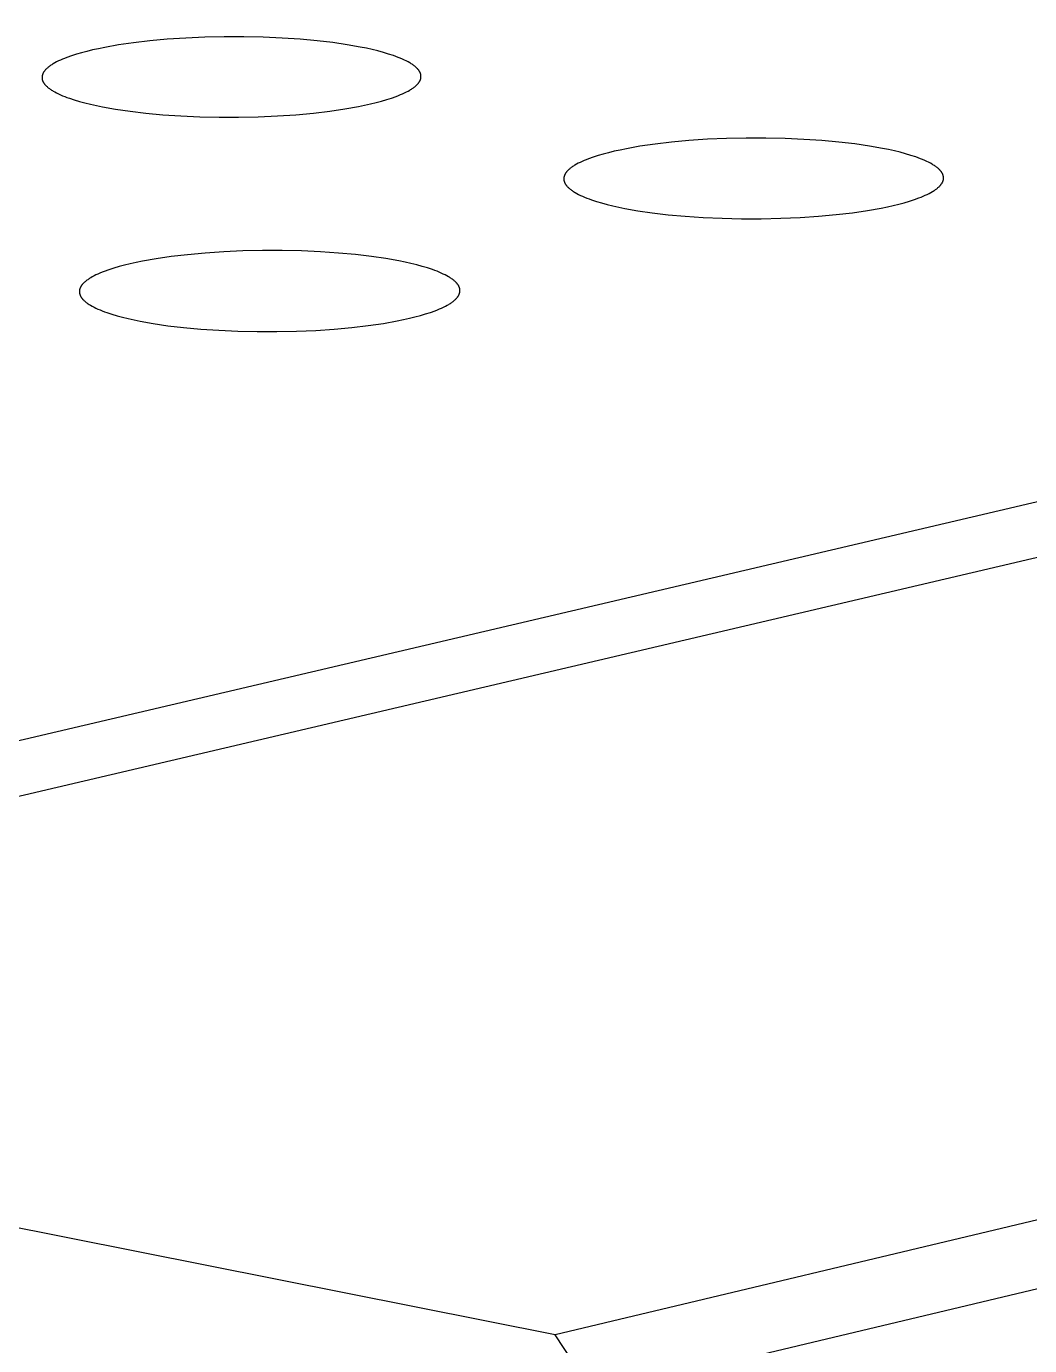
# Model space of a CAD drawing. Header units: millimetres. Extents: x 0 to 4030, y -54 to 2762.
# Drawn here: x 1138.11 to 1152.78, y 935.79 to 955.1 of the extents above; entities that cross this region are included whole.
import ezdxf

# ---------------------------------------------------------------- set-up
doc = ezdxf.new("R2010")
doc.units = ezdxf.units.MM
doc.header["$MEASUREMENT"] = 0
doc.layers.add('Utwórz2D linie widoczne', color=7, linetype='Continuous', true_color=0x000000)

msp = doc.modelspace()

# ---------------------------------------------------------------- linework, layer by layer
at = {"layer": 'Utwórz2D linie widoczne'}
for p, q in [((1240.434, 968.688), (1121.737, 940.828)), ((1242.08, 968.285), (1123.44, 940.408)), ((1264.325, 964.153), (1145.843, 935.952)), ((1266.621, 963.726), (1148.155, 935.492)), ((1140.716, 954.942), (1140.436, 954.93)), ((1141.001, 954.948), (1140.716, 954.942)), ((1141.288, 954.948), (1141.001, 954.948)), ((1141.571, 954.942), (1141.288, 954.948)), ((1141.846, 954.93), (1141.571, 954.942)), ((1139.074, 954.755), (1138.992, 954.735)), ((1139.16, 954.774), (1139.074, 954.755)), ((1139.252, 954.793), (1139.16, 954.774)), ((1139.451, 954.828), (1139.252, 954.793)), ((1139.671, 954.86), (1139.451, 954.828)), ((1139.91, 954.888), (1139.671, 954.86)), ((1140.166, 954.912), (1139.91, 954.888)), ((1140.436, 954.93), (1140.166, 954.912)), ((1142.109, 954.912), (1141.846, 954.93)), ((1142.358, 954.889), (1142.109, 954.912)), ((1142.588, 954.862), (1142.358, 954.889)), ((1142.8, 954.831), (1142.588, 954.862)), ((1142.99, 954.797), (1142.8, 954.831)), ((1143.079, 954.779), (1142.99, 954.797)), ((1143.165, 954.76), (1143.079, 954.779)), ((1143.248, 954.74), (1143.165, 954.76)), ((1138.498, 954.553), (1138.487, 954.546)), ((1138.523, 954.567), (1138.498, 954.553)), ((1138.548, 954.58), (1138.523, 954.567)), ((1138.575, 954.594), (1138.548, 954.58)), ((1138.604, 954.607), (1138.575, 954.594)), ((1138.634, 954.62), (1138.604, 954.607)), ((1138.665, 954.632), (1138.634, 954.62)), ((1138.697, 954.645), (1138.665, 954.632)), ((1138.765, 954.669), (1138.697, 954.645)), ((1138.837, 954.692), (1138.765, 954.669)), ((1138.913, 954.714), (1138.837, 954.692)), ((1138.992, 954.735), (1138.913, 954.714)), ((1143.328, 954.718), (1143.248, 954.74)), ((1143.405, 954.695), (1143.328, 954.718)), ((1143.477, 954.672), (1143.405, 954.695)), ((1143.511, 954.659), (1143.477, 954.672)), ((1143.544, 954.647), (1143.511, 954.659)), ((1143.576, 954.634), (1143.544, 954.647)), ((1143.606, 954.621), (1143.576, 954.634)), ((1143.635, 954.608), (1143.606, 954.621)), ((1143.663, 954.595), (1143.635, 954.608)), ((1143.689, 954.581), (1143.663, 954.595)), ((1143.713, 954.567), (1143.689, 954.581)), ((1143.725, 954.56), (1143.713, 954.567)), ((1143.736, 954.553), (1143.725, 954.56)), ((1143.747, 954.546), (1143.736, 954.553)), ((1138.335, 954.369), (1138.334, 954.365)), ((1138.334, 954.365), (1138.334, 954.361)), ((1138.334, 954.361), (1138.334, 954.357)), ((1138.334, 954.357), (1138.334, 954.353)), ((1138.336, 954.376), (1138.335, 954.372)), ((1138.335, 954.372), (1138.335, 954.369)), ((1138.337, 954.38), (1138.336, 954.376)), ((1138.338, 954.384), (1138.337, 954.38)), ((1138.339, 954.388), (1138.338, 954.384)), ((1138.34, 954.391), (1138.339, 954.388)), ((1138.341, 954.395), (1138.34, 954.391)), ((1138.342, 954.399), (1138.341, 954.395)), ((1138.344, 954.403), (1138.342, 954.399)), ((1138.345, 954.407), (1138.344, 954.403)), ((1138.347, 954.41), (1138.345, 954.407)), ((1138.349, 954.414), (1138.347, 954.41)), ((1138.351, 954.418), (1138.349, 954.414)), ((1138.353, 954.422), (1138.351, 954.418)), ((1138.355, 954.426), (1138.353, 954.422)), ((1138.357, 954.429), (1138.355, 954.426)), ((1138.36, 954.433), (1138.357, 954.429)), ((1138.362, 954.437), (1138.36, 954.433)), ((1138.365, 954.441), (1138.362, 954.437)), ((1138.368, 954.444), (1138.365, 954.441)), ((1138.37, 954.448), (1138.368, 954.444)), ((1138.373, 954.452), (1138.37, 954.448)), ((1138.376, 954.455), (1138.373, 954.452)), ((1138.379, 954.459), (1138.376, 954.455)), ((1138.386, 954.467), (1138.379, 954.459)), ((1138.393, 954.474), (1138.386, 954.467)), ((1138.401, 954.481), (1138.393, 954.474)), ((1138.409, 954.489), (1138.401, 954.481)), ((1138.417, 954.496), (1138.409, 954.489)), ((1138.426, 954.503), (1138.417, 954.496)), ((1138.435, 954.51), (1138.426, 954.503)), ((1138.445, 954.518), (1138.435, 954.51)), ((1138.455, 954.525), (1138.445, 954.518)), ((1138.465, 954.532), (1138.455, 954.525)), ((1138.476, 954.539), (1138.465, 954.532)), ((1138.487, 954.546), (1138.476, 954.539)), ((1143.758, 954.539), (1143.747, 954.546)), ((1143.768, 954.532), (1143.758, 954.539)), ((1143.778, 954.524), (1143.768, 954.532)), ((1143.787, 954.517), (1143.778, 954.524)), ((1143.796, 954.51), (1143.787, 954.517)), ((1143.804, 954.503), (1143.796, 954.51)), ((1143.812, 954.495), (1143.804, 954.503)), ((1143.82, 954.488), (1143.812, 954.495)), ((1143.827, 954.48), (1143.82, 954.488)), ((1143.83, 954.477), (1143.827, 954.48)), ((1143.833, 954.473), (1143.83, 954.477)), ((1143.836, 954.469), (1143.833, 954.473)), ((1143.839, 954.466), (1143.836, 954.469)), ((1143.842, 954.462), (1143.839, 954.466)), ((1143.845, 954.458), (1143.842, 954.462)), ((1143.848, 954.454), (1143.845, 954.458)), ((1143.85, 954.451), (1143.848, 954.454)), ((1143.853, 954.447), (1143.85, 954.451)), ((1143.855, 954.443), (1143.853, 954.447)), ((1143.858, 954.439), (1143.855, 954.443)), ((1143.86, 954.436), (1143.858, 954.439)), ((1143.862, 954.432), (1143.86, 954.436)), ((1143.864, 954.428), (1143.862, 954.432)), ((1143.865, 954.424), (1143.864, 954.428)), ((1143.867, 954.42), (1143.865, 954.424)), ((1143.869, 954.417), (1143.867, 954.42)), ((1143.87, 954.413), (1143.869, 954.417)), ((1143.871, 954.409), (1143.87, 954.413)), ((1143.873, 954.405), (1143.871, 954.409)), ((1143.874, 954.401), (1143.873, 954.405)), ((1143.875, 954.398), (1143.874, 954.401)), ((1143.876, 954.394), (1143.875, 954.398)), ((1143.876, 954.39), (1143.876, 954.394)), ((1143.877, 954.386), (1143.876, 954.39)), ((1143.878, 954.382), (1143.877, 954.386)), ((1143.878, 954.379), (1143.878, 954.382)), ((1143.878, 954.375), (1143.878, 954.379)), ((1143.878, 954.371), (1143.878, 954.375)), ((1143.878, 954.367), (1143.878, 954.371)), ((1143.878, 954.363), (1143.878, 954.367)), ((1143.878, 954.36), (1143.878, 954.363)), ((1143.878, 954.356), (1143.878, 954.36)), ((1143.878, 954.352), (1143.878, 954.356)), ((1138.334, 954.353), (1138.334, 954.35)), ((1138.334, 954.35), (1138.334, 954.346)), ((1138.334, 954.346), (1138.334, 954.342)), ((1138.334, 954.342), (1138.334, 954.338)), ((1138.334, 954.338), (1138.335, 954.334)), ((1138.335, 954.334), (1138.336, 954.331)), ((1138.336, 954.331), (1138.336, 954.327)), ((1138.336, 954.327), (1138.337, 954.323)), ((1138.337, 954.323), (1138.338, 954.319)), ((1138.338, 954.319), (1138.339, 954.315)), ((1138.339, 954.315), (1138.34, 954.312)), ((1138.34, 954.312), (1138.342, 954.308)), ((1138.342, 954.308), (1138.343, 954.304)), ((1138.343, 954.304), (1138.345, 954.3)), ((1138.345, 954.3), (1138.346, 954.296)), ((1138.346, 954.296), (1138.348, 954.293)), ((1138.348, 954.293), (1138.35, 954.289)), ((1138.35, 954.289), (1138.352, 954.285)), ((1138.352, 954.285), (1138.354, 954.281)), ((1138.354, 954.281), (1138.356, 954.277)), ((1138.356, 954.277), (1138.359, 954.274)), ((1138.359, 954.274), (1138.361, 954.27)), ((1138.361, 954.27), (1138.364, 954.266)), ((1138.364, 954.266), (1138.366, 954.262)), ((1138.366, 954.262), (1138.369, 954.259)), ((1138.369, 954.259), (1138.372, 954.255)), ((1138.372, 954.255), (1138.375, 954.251)), ((1138.375, 954.251), (1138.378, 954.247)), ((1138.378, 954.247), (1138.381, 954.244)), ((1138.381, 954.244), (1138.385, 954.24)), ((1138.385, 954.24), (1138.392, 954.233)), ((1138.392, 954.233), (1138.399, 954.225)), ((1138.399, 954.225), (1138.407, 954.218)), ((1138.407, 954.218), (1138.415, 954.211)), ((1138.415, 954.211), (1138.424, 954.203)), ((1138.424, 954.203), (1138.433, 954.196)), ((1138.433, 954.196), (1138.443, 954.189)), ((1138.443, 954.189), (1138.453, 954.182)), ((1138.453, 954.182), (1138.463, 954.175)), ((1138.463, 954.175), (1138.474, 954.167)), ((1138.474, 954.167), (1138.486, 954.16)), ((1143.691, 954.154), (1143.715, 954.168)), ((1143.715, 954.168), (1143.727, 954.175)), ((1143.727, 954.175), (1143.738, 954.182)), ((1143.738, 954.182), (1143.748, 954.189)), ((1143.748, 954.189), (1143.759, 954.196)), ((1143.759, 954.196), (1143.769, 954.203)), ((1143.769, 954.203), (1143.778, 954.21)), ((1143.778, 954.21), (1143.787, 954.217)), ((1143.787, 954.217), (1143.796, 954.225)), ((1143.796, 954.225), (1143.804, 954.232)), ((1143.804, 954.232), (1143.812, 954.239)), ((1143.812, 954.239), (1143.82, 954.247)), ((1143.82, 954.247), (1143.827, 954.254)), ((1143.827, 954.254), (1143.833, 954.261)), ((1143.833, 954.261), (1143.837, 954.265)), ((1143.837, 954.265), (1143.84, 954.269)), ((1143.84, 954.269), (1143.842, 954.273)), ((1143.842, 954.273), (1143.845, 954.276)), ((1143.845, 954.276), (1143.848, 954.28)), ((1143.848, 954.28), (1143.85, 954.284)), ((1143.85, 954.284), (1143.853, 954.288)), ((1143.853, 954.288), (1143.855, 954.291)), ((1143.855, 954.291), (1143.858, 954.295)), ((1143.858, 954.295), (1143.86, 954.299)), ((1143.86, 954.299), (1143.862, 954.303)), ((1143.862, 954.303), (1143.864, 954.306)), ((1143.864, 954.306), (1143.865, 954.31)), ((1143.865, 954.31), (1143.867, 954.314)), ((1143.867, 954.314), (1143.869, 954.318)), ((1143.869, 954.318), (1143.87, 954.321)), ((1143.87, 954.321), (1143.871, 954.325)), ((1143.871, 954.325), (1143.873, 954.329)), ((1143.873, 954.329), (1143.874, 954.333)), ((1143.874, 954.333), (1143.875, 954.337)), ((1143.875, 954.337), (1143.876, 954.34)), ((1143.876, 954.344), (1143.877, 954.348)), ((1143.876, 954.34), (1143.876, 954.344)), ((1143.877, 954.348), (1143.878, 954.352)), ((1138.486, 954.16), (1138.497, 954.153)), ((1138.497, 954.153), (1138.522, 954.14)), ((1138.522, 954.14), (1138.548, 954.126)), ((1138.548, 954.126), (1138.575, 954.112)), ((1138.575, 954.112), (1138.604, 954.099)), ((1138.604, 954.099), (1138.635, 954.086)), ((1138.635, 954.086), (1138.666, 954.073)), ((1138.666, 954.073), (1138.699, 954.061)), ((1138.699, 954.061), (1138.734, 954.049)), ((1138.734, 954.049), (1138.805, 954.025)), ((1138.805, 954.025), (1138.882, 954.002)), ((1138.882, 954.002), (1138.962, 953.981)), ((1138.962, 953.981), (1139.045, 953.96)), ((1143.14, 953.965), (1143.222, 953.985)), ((1143.222, 953.985), (1143.301, 954.006)), ((1143.301, 954.006), (1143.377, 954.028)), ((1143.377, 954.028), (1143.449, 954.051)), ((1143.449, 954.051), (1143.517, 954.075)), ((1143.517, 954.075), (1143.549, 954.088)), ((1143.549, 954.088), (1143.58, 954.101)), ((1143.58, 954.101), (1143.61, 954.114)), ((1143.61, 954.114), (1143.638, 954.127)), ((1143.638, 954.127), (1143.665, 954.14)), ((1143.665, 954.14), (1143.691, 954.154)), ((1139.045, 953.96), (1139.131, 953.941)), ((1139.131, 953.941), (1139.22, 953.923)), ((1139.22, 953.923), (1139.41, 953.889)), ((1139.41, 953.889), (1139.622, 953.858)), ((1139.622, 953.858), (1139.853, 953.831)), ((1139.853, 953.831), (1140.101, 953.808)), ((1140.101, 953.808), (1140.365, 953.79)), ((1140.365, 953.79), (1140.641, 953.778)), ((1140.641, 953.778), (1140.924, 953.771)), ((1141.211, 953.771), (1141.497, 953.778)), ((1141.497, 953.778), (1141.777, 953.79)), ((1141.777, 953.79), (1142.047, 953.808)), ((1142.047, 953.808), (1142.304, 953.832)), ((1142.304, 953.832), (1142.543, 953.86)), ((1142.543, 953.86), (1142.763, 953.892)), ((1142.763, 953.892), (1142.963, 953.927)), ((1142.963, 953.927), (1143.054, 953.946)), ((1143.054, 953.946), (1143.14, 953.965)), ((1140.924, 953.771), (1141.211, 953.771)), ((1147.542, 953.406), (1147.303, 953.378)), ((1147.798, 953.429), (1147.542, 953.406)), ((1148.069, 953.448), (1147.798, 953.429)), ((1148.349, 953.46), (1148.069, 953.448)), ((1148.635, 953.466), (1148.349, 953.46)), ((1148.922, 953.466), (1148.635, 953.466)), ((1149.205, 953.46), (1148.922, 953.466)), ((1149.481, 953.447), (1149.205, 953.46)), ((1149.745, 953.43), (1149.481, 953.447)), ((1149.994, 953.407), (1149.745, 953.43)), ((1150.226, 953.379), (1149.994, 953.407)), ((1146.469, 953.209), (1146.397, 953.186)), ((1146.544, 953.231), (1146.469, 953.209)), ((1146.623, 953.252), (1146.544, 953.231)), ((1146.705, 953.272), (1146.623, 953.252)), ((1146.791, 953.291), (1146.705, 953.272)), ((1146.883, 953.31), (1146.791, 953.291)), ((1147.082, 953.345), (1146.883, 953.31)), ((1147.303, 953.378), (1147.082, 953.345)), ((1150.438, 953.348), (1150.226, 953.379)), ((1150.629, 953.314), (1150.438, 953.348)), ((1150.718, 953.296), (1150.629, 953.314)), ((1150.804, 953.277), (1150.718, 953.296)), ((1150.888, 953.257), (1150.804, 953.277)), ((1150.969, 953.235), (1150.888, 953.257)), ((1151.045, 953.212), (1150.969, 953.235)), ((1151.118, 953.189), (1151.045, 953.212)), ((1146.041, 953.005), (1146.034, 952.997)), ((1146.05, 953.012), (1146.041, 953.005)), ((1146.058, 953.019), (1146.05, 953.012)), ((1146.068, 953.027), (1146.058, 953.019)), ((1146.077, 953.034), (1146.068, 953.027)), ((1146.087, 953.041), (1146.077, 953.034)), ((1146.097, 953.048), (1146.087, 953.041)), ((1146.108, 953.055), (1146.097, 953.048)), ((1146.119, 953.062), (1146.108, 953.055)), ((1146.131, 953.069), (1146.119, 953.062)), ((1146.155, 953.083), (1146.131, 953.069)), ((1146.18, 953.097), (1146.155, 953.083)), ((1146.207, 953.11), (1146.18, 953.097)), ((1146.236, 953.123), (1146.207, 953.11)), ((1146.266, 953.136), (1146.236, 953.123)), ((1146.297, 953.149), (1146.266, 953.136)), ((1146.329, 953.162), (1146.297, 953.149)), ((1146.397, 953.186), (1146.329, 953.162)), ((1151.152, 953.176), (1151.118, 953.189)), ((1151.185, 953.164), (1151.152, 953.176)), ((1151.217, 953.151), (1151.185, 953.164)), ((1151.248, 953.138), (1151.217, 953.151)), ((1151.277, 953.125), (1151.248, 953.138)), ((1151.305, 953.111), (1151.277, 953.125)), ((1151.331, 953.097), (1151.305, 953.111)), ((1151.356, 953.083), (1151.331, 953.097)), ((1151.368, 953.076), (1151.356, 953.083)), ((1151.379, 953.069), (1151.368, 953.076)), ((1151.39, 953.062), (1151.379, 953.069)), ((1151.401, 953.055), (1151.39, 953.062)), ((1151.411, 953.048), (1151.401, 953.055)), ((1151.421, 953.041), (1151.411, 953.048)), ((1151.43, 953.033), (1151.421, 953.041)), ((1151.439, 953.026), (1151.43, 953.033)), ((1151.448, 953.019), (1151.439, 953.026)), ((1151.456, 953.011), (1151.448, 953.019)), ((1151.463, 953.004), (1151.456, 953.011)), ((1151.47, 952.997), (1151.463, 953.004)), ((1145.969, 952.884), (1145.968, 952.88)), ((1145.968, 952.88), (1145.968, 952.877)), ((1145.968, 952.877), (1145.968, 952.873)), ((1145.968, 952.873), (1145.968, 952.869)), ((1145.968, 952.869), (1145.968, 952.865)), ((1145.968, 952.865), (1145.968, 952.861)), ((1145.968, 952.861), (1145.968, 952.858)), ((1145.968, 952.858), (1145.969, 952.854)), ((1145.97, 952.892), (1145.969, 952.888)), ((1145.969, 952.888), (1145.969, 952.884)), ((1145.969, 952.854), (1145.969, 952.85)), ((1145.969, 952.85), (1145.97, 952.846)), ((1145.971, 952.9), (1145.97, 952.896)), ((1145.97, 952.896), (1145.97, 952.892)), ((1145.97, 952.846), (1145.971, 952.842)), ((1145.972, 952.903), (1145.971, 952.9)), ((1145.971, 952.842), (1145.971, 952.838)), ((1145.971, 952.838), (1145.972, 952.835)), ((1145.973, 952.907), (1145.972, 952.903)), ((1145.972, 952.835), (1145.974, 952.831)), ((1145.975, 952.911), (1145.973, 952.907)), ((1145.974, 952.831), (1145.975, 952.827)), ((1145.976, 952.915), (1145.975, 952.911)), ((1145.975, 952.827), (1145.976, 952.823)), ((1145.977, 952.919), (1145.976, 952.915)), ((1145.976, 952.823), (1145.978, 952.819)), ((1145.979, 952.922), (1145.977, 952.919)), ((1145.978, 952.819), (1145.979, 952.816)), ((1145.981, 952.926), (1145.979, 952.922)), ((1145.979, 952.816), (1145.981, 952.812)), ((1145.982, 952.93), (1145.981, 952.926)), ((1145.981, 952.812), (1145.983, 952.808)), ((1145.984, 952.934), (1145.982, 952.93)), ((1145.986, 952.938), (1145.984, 952.934)), ((1145.988, 952.941), (1145.986, 952.938)), ((1145.991, 952.945), (1145.988, 952.941)), ((1145.993, 952.949), (1145.991, 952.945)), ((1145.995, 952.953), (1145.993, 952.949)), ((1145.998, 952.956), (1145.995, 952.953)), ((1146.001, 952.96), (1145.998, 952.956)), ((1146.004, 952.964), (1146.001, 952.96)), ((1146.006, 952.968), (1146.004, 952.964)), ((1146.009, 952.971), (1146.006, 952.968)), ((1146.013, 952.975), (1146.009, 952.971)), ((1146.019, 952.983), (1146.013, 952.975)), ((1146.026, 952.99), (1146.019, 952.983)), ((1146.034, 952.997), (1146.026, 952.99)), ((1151.477, 952.989), (1151.47, 952.997)), ((1151.48, 952.985), (1151.477, 952.989)), ((1151.483, 952.982), (1151.48, 952.985)), ((1151.486, 952.978), (1151.483, 952.982)), ((1151.489, 952.974), (1151.486, 952.978)), ((1151.492, 952.97), (1151.489, 952.974)), ((1151.495, 952.967), (1151.492, 952.97)), ((1151.497, 952.963), (1151.495, 952.967)), ((1151.5, 952.959), (1151.497, 952.963)), ((1151.502, 952.955), (1151.5, 952.959)), ((1151.501, 952.807), (1151.503, 952.81)), ((1151.504, 952.951), (1151.502, 952.955)), ((1151.503, 952.81), (1151.505, 952.814)), ((1151.506, 952.948), (1151.504, 952.951)), ((1151.505, 952.814), (1151.507, 952.818)), ((1151.508, 952.944), (1151.506, 952.948)), ((1151.507, 952.818), (1151.509, 952.822)), ((1151.51, 952.94), (1151.508, 952.944)), ((1151.509, 952.822), (1151.511, 952.826)), ((1151.512, 952.936), (1151.51, 952.94)), ((1151.511, 952.826), (1151.513, 952.829)), ((1151.513, 952.932), (1151.512, 952.936)), ((1151.515, 952.929), (1151.513, 952.932)), ((1151.513, 952.829), (1151.514, 952.833)), ((1151.514, 952.833), (1151.516, 952.837)), ((1151.516, 952.925), (1151.515, 952.929)), ((1151.517, 952.921), (1151.516, 952.925)), ((1151.516, 952.837), (1151.517, 952.841)), ((1151.518, 952.917), (1151.517, 952.921)), ((1151.517, 952.841), (1151.518, 952.845)), ((1151.519, 952.913), (1151.518, 952.917)), ((1151.518, 952.845), (1151.519, 952.848)), ((1151.52, 952.91), (1151.519, 952.913)), ((1151.519, 952.848), (1151.52, 952.852)), ((1151.521, 952.906), (1151.52, 952.91)), ((1151.52, 952.852), (1151.521, 952.856)), ((1151.522, 952.902), (1151.521, 952.906)), ((1151.521, 952.856), (1151.522, 952.86)), ((1151.522, 952.898), (1151.522, 952.902)), ((1151.523, 952.894), (1151.522, 952.898)), ((1151.522, 952.864), (1151.523, 952.867)), ((1151.522, 952.86), (1151.522, 952.864)), ((1151.523, 952.89), (1151.523, 952.894)), ((1151.523, 952.887), (1151.523, 952.89)), ((1151.523, 952.883), (1151.523, 952.887)), ((1151.523, 952.879), (1151.523, 952.883)), ((1151.523, 952.875), (1151.523, 952.879)), ((1151.523, 952.871), (1151.523, 952.875)), ((1151.523, 952.867), (1151.523, 952.871)), ((1145.983, 952.808), (1145.985, 952.804)), ((1145.985, 952.804), (1145.987, 952.8)), ((1145.987, 952.8), (1145.989, 952.797)), ((1145.989, 952.797), (1145.991, 952.793)), ((1145.991, 952.793), (1145.993, 952.789)), ((1145.993, 952.789), (1145.996, 952.785)), ((1145.996, 952.785), (1145.999, 952.781)), ((1145.999, 952.781), (1146.001, 952.778)), ((1146.001, 952.778), (1146.004, 952.774)), ((1146.004, 952.774), (1146.007, 952.77)), ((1146.007, 952.77), (1146.01, 952.766)), ((1146.01, 952.766), (1146.013, 952.763)), ((1146.013, 952.763), (1146.017, 952.759)), ((1146.017, 952.759), (1146.02, 952.755)), ((1146.02, 952.755), (1146.027, 952.748)), ((1146.027, 952.748), (1146.035, 952.74)), ((1146.035, 952.74), (1146.043, 952.733)), ((1146.043, 952.733), (1146.051, 952.726)), ((1146.051, 952.726), (1146.06, 952.718)), ((1146.06, 952.718), (1146.069, 952.711)), ((1146.069, 952.711), (1146.079, 952.704)), ((1146.079, 952.704), (1146.089, 952.697)), ((1146.089, 952.697), (1146.1, 952.689)), ((1146.1, 952.689), (1146.111, 952.682)), ((1146.111, 952.682), (1146.122, 952.675)), ((1146.122, 952.675), (1146.134, 952.668)), ((1146.134, 952.668), (1146.158, 952.654)), ((1146.158, 952.654), (1146.185, 952.641)), ((1146.185, 952.641), (1146.212, 952.627)), ((1146.212, 952.627), (1146.242, 952.614)), ((1151.227, 952.615), (1151.257, 952.628)), ((1151.257, 952.628), (1151.285, 952.641)), ((1151.285, 952.641), (1151.312, 952.655)), ((1151.312, 952.655), (1151.338, 952.669)), ((1151.338, 952.669), (1151.362, 952.682)), ((1151.362, 952.682), (1151.373, 952.689)), ((1151.373, 952.689), (1151.384, 952.696)), ((1151.384, 952.696), (1151.395, 952.704)), ((1151.395, 952.704), (1151.405, 952.711)), ((1151.405, 952.711), (1151.415, 952.718)), ((1151.415, 952.718), (1151.425, 952.725)), ((1151.425, 952.725), (1151.434, 952.732)), ((1151.434, 952.732), (1151.442, 952.74)), ((1151.442, 952.74), (1151.451, 952.747)), ((1151.451, 952.747), (1151.459, 952.754)), ((1151.459, 952.754), (1151.466, 952.762)), ((1151.466, 952.762), (1151.473, 952.769)), ((1151.473, 952.769), (1151.476, 952.773)), ((1151.476, 952.773), (1151.479, 952.777)), ((1151.479, 952.777), (1151.482, 952.78)), ((1151.482, 952.78), (1151.485, 952.784)), ((1151.485, 952.784), (1151.488, 952.788)), ((1151.488, 952.788), (1151.491, 952.792)), ((1151.491, 952.792), (1151.494, 952.795)), ((1151.494, 952.795), (1151.496, 952.799)), ((1151.496, 952.799), (1151.499, 952.803)), ((1151.499, 952.803), (1151.501, 952.807)), ((1146.242, 952.614), (1146.272, 952.601)), ((1146.272, 952.601), (1146.304, 952.588)), ((1146.304, 952.588), (1146.337, 952.575)), ((1146.337, 952.575), (1146.372, 952.563)), ((1146.372, 952.563), (1146.444, 952.539)), ((1146.444, 952.539), (1146.52, 952.516)), ((1146.52, 952.516), (1146.601, 952.495)), ((1146.601, 952.495), (1146.685, 952.474)), ((1146.685, 952.474), (1146.771, 952.455)), ((1146.771, 952.455), (1146.86, 952.437)), ((1146.86, 952.437), (1147.051, 952.403)), ((1150.411, 952.406), (1150.61, 952.441)), ((1150.61, 952.441), (1150.702, 952.46)), ((1150.702, 952.46), (1150.788, 952.479)), ((1150.788, 952.479), (1150.87, 952.499)), ((1150.87, 952.499), (1150.949, 952.52)), ((1150.949, 952.52), (1151.025, 952.542)), ((1151.025, 952.542), (1151.097, 952.566)), ((1151.097, 952.566), (1151.164, 952.59)), ((1151.164, 952.59), (1151.196, 952.602)), ((1151.196, 952.602), (1151.227, 952.615)), ((1147.051, 952.403), (1147.263, 952.372)), ((1147.263, 952.372), (1147.495, 952.344)), ((1147.495, 952.344), (1147.744, 952.321)), ((1147.744, 952.321), (1148.009, 952.303)), ((1148.009, 952.303), (1148.285, 952.291)), ((1148.285, 952.291), (1148.569, 952.285)), ((1148.569, 952.285), (1148.857, 952.285)), ((1148.857, 952.285), (1149.143, 952.291)), ((1149.143, 952.291), (1149.424, 952.303)), ((1149.424, 952.303), (1149.694, 952.322)), ((1149.694, 952.322), (1149.951, 952.345)), ((1149.951, 952.345), (1150.191, 952.373)), ((1150.191, 952.373), (1150.411, 952.406)), ((1139.802, 951.663), (1139.71, 951.644)), ((1140.002, 951.698), (1139.802, 951.663)), ((1140.223, 951.731), (1140.002, 951.698)), ((1140.463, 951.759), (1140.223, 951.731)), ((1140.721, 951.782), (1140.463, 951.759)), ((1140.992, 951.801), (1140.721, 951.782)), ((1141.272, 951.813), (1140.992, 951.801)), ((1141.559, 951.819), (1141.272, 951.813)), ((1141.847, 951.819), (1141.559, 951.819)), ((1142.131, 951.813), (1141.847, 951.819)), ((1142.407, 951.801), (1142.131, 951.813)), ((1142.672, 951.783), (1142.407, 951.801)), ((1142.921, 951.76), (1142.672, 951.783)), ((1143.153, 951.732), (1142.921, 951.76)), ((1143.365, 951.701), (1143.153, 951.732)), ((1143.556, 951.667), (1143.365, 951.701)), ((1143.645, 951.649), (1143.556, 951.667)), ((1139.123, 951.462), (1139.096, 951.448)), ((1139.152, 951.475), (1139.123, 951.462)), ((1139.182, 951.488), (1139.152, 951.475)), ((1139.213, 951.501), (1139.182, 951.488)), ((1139.245, 951.514), (1139.213, 951.501)), ((1139.313, 951.538), (1139.245, 951.514)), ((1139.386, 951.561), (1139.313, 951.538)), ((1139.462, 951.584), (1139.386, 951.561)), ((1139.541, 951.605), (1139.462, 951.584)), ((1139.624, 951.625), (1139.541, 951.605)), ((1139.71, 951.644), (1139.624, 951.625)), ((1143.732, 951.63), (1143.645, 951.649)), ((1143.816, 951.609), (1143.732, 951.63)), ((1143.896, 951.587), (1143.816, 951.609)), ((1143.973, 951.565), (1143.896, 951.587)), ((1144.045, 951.541), (1143.973, 951.565)), ((1144.079, 951.528), (1144.045, 951.541)), ((1144.113, 951.516), (1144.079, 951.528)), ((1144.144, 951.503), (1144.113, 951.516)), ((1144.175, 951.49), (1144.144, 951.503)), ((1144.204, 951.476), (1144.175, 951.49)), ((1144.232, 951.463), (1144.204, 951.476)), ((1144.258, 951.449), (1144.232, 951.463)), ((1138.889, 951.266), (1138.888, 951.262)), ((1138.891, 951.269), (1138.889, 951.266)), ((1138.892, 951.273), (1138.891, 951.269)), ((1138.894, 951.277), (1138.892, 951.273)), ((1138.896, 951.281), (1138.894, 951.277)), ((1138.898, 951.285), (1138.896, 951.281)), ((1138.9, 951.289), (1138.898, 951.285)), ((1138.902, 951.292), (1138.9, 951.289)), ((1138.904, 951.296), (1138.902, 951.292)), ((1138.907, 951.3), (1138.904, 951.296)), ((1138.909, 951.304), (1138.907, 951.3)), ((1138.912, 951.307), (1138.909, 951.304)), ((1138.914, 951.311), (1138.912, 951.307)), ((1138.917, 951.315), (1138.914, 951.311)), ((1138.92, 951.319), (1138.917, 951.315)), ((1138.923, 951.323), (1138.92, 951.319)), ((1138.926, 951.326), (1138.923, 951.323)), ((1138.933, 951.334), (1138.926, 951.326)), ((1138.94, 951.341), (1138.933, 951.334)), ((1138.948, 951.349), (1138.94, 951.341)), ((1138.956, 951.356), (1138.948, 951.349)), ((1138.964, 951.363), (1138.956, 951.356)), ((1138.973, 951.371), (1138.964, 951.363)), ((1138.982, 951.378), (1138.973, 951.371)), ((1138.992, 951.385), (1138.982, 951.378)), ((1139.002, 951.392), (1138.992, 951.385)), ((1139.012, 951.4), (1139.002, 951.392)), ((1139.023, 951.407), (1139.012, 951.4)), ((1139.034, 951.414), (1139.023, 951.407)), ((1139.046, 951.421), (1139.034, 951.414)), ((1139.07, 951.435), (1139.046, 951.421)), ((1139.096, 951.448), (1139.07, 951.435)), ((1144.283, 951.435), (1144.258, 951.449)), ((1144.295, 951.428), (1144.283, 951.435)), ((1144.306, 951.421), (1144.295, 951.428)), ((1144.317, 951.414), (1144.306, 951.421)), ((1144.327, 951.407), (1144.317, 951.414)), ((1144.338, 951.399), (1144.327, 951.407)), ((1144.347, 951.392), (1144.338, 951.399)), ((1144.357, 951.385), (1144.347, 951.392)), ((1144.365, 951.377), (1144.357, 951.385)), ((1144.374, 951.37), (1144.365, 951.377)), ((1144.382, 951.363), (1144.374, 951.37)), ((1144.389, 951.355), (1144.382, 951.363)), ((1144.397, 951.348), (1144.389, 951.355)), ((1144.4, 951.344), (1144.397, 951.348)), ((1144.403, 951.34), (1144.4, 951.344)), ((1144.406, 951.337), (1144.403, 951.34)), ((1144.409, 951.333), (1144.406, 951.337)), ((1144.412, 951.329), (1144.409, 951.333)), ((1144.415, 951.325), (1144.412, 951.329)), ((1144.418, 951.321), (1144.415, 951.325)), ((1144.421, 951.318), (1144.418, 951.321)), ((1144.423, 951.314), (1144.421, 951.318)), ((1144.425, 951.31), (1144.423, 951.314)), ((1144.428, 951.306), (1144.425, 951.31)), ((1144.43, 951.302), (1144.428, 951.306)), ((1144.432, 951.299), (1144.43, 951.302)), ((1144.434, 951.295), (1144.432, 951.299)), ((1144.436, 951.291), (1144.434, 951.295)), ((1144.437, 951.287), (1144.436, 951.291)), ((1144.439, 951.283), (1144.437, 951.287)), ((1144.44, 951.28), (1144.439, 951.283)), ((1144.442, 951.276), (1144.44, 951.28)), ((1144.443, 951.272), (1144.442, 951.276)), ((1144.444, 951.268), (1144.443, 951.272)), ((1144.445, 951.264), (1144.444, 951.268)), ((1138.881, 951.223), (1138.88, 951.22)), ((1138.88, 951.22), (1138.881, 951.216)), ((1138.882, 951.235), (1138.881, 951.231)), ((1138.881, 951.231), (1138.881, 951.227)), ((1138.881, 951.227), (1138.881, 951.223)), ((1138.881, 951.216), (1138.881, 951.212)), ((1138.881, 951.212), (1138.881, 951.208)), ((1138.881, 951.208), (1138.881, 951.204)), ((1138.881, 951.204), (1138.882, 951.2)), ((1138.883, 951.243), (1138.882, 951.239)), ((1138.882, 951.239), (1138.882, 951.235)), ((1138.882, 951.2), (1138.882, 951.197)), ((1138.882, 951.197), (1138.883, 951.193)), ((1138.884, 951.247), (1138.883, 951.243)), ((1138.883, 951.193), (1138.884, 951.189)), ((1138.885, 951.254), (1138.884, 951.25)), ((1138.884, 951.25), (1138.884, 951.247)), ((1138.884, 951.189), (1138.885, 951.185)), ((1138.887, 951.258), (1138.885, 951.254)), ((1138.885, 951.185), (1138.886, 951.181)), ((1138.886, 951.181), (1138.887, 951.177)), ((1138.888, 951.262), (1138.887, 951.258)), ((1138.887, 951.177), (1138.889, 951.174)), ((1138.889, 951.174), (1138.89, 951.17)), ((1138.89, 951.17), (1138.891, 951.166)), ((1138.891, 951.166), (1138.893, 951.162)), ((1138.893, 951.162), (1138.895, 951.158)), ((1138.895, 951.158), (1138.897, 951.154)), ((1138.897, 951.154), (1138.899, 951.151)), ((1138.899, 951.151), (1138.901, 951.147)), ((1138.901, 951.147), (1138.903, 951.143)), ((1138.903, 951.143), (1138.906, 951.139)), ((1138.906, 951.139), (1138.908, 951.135)), ((1138.908, 951.135), (1138.911, 951.132)), ((1138.911, 951.132), (1138.913, 951.128)), ((1138.913, 951.128), (1138.916, 951.124)), ((1138.916, 951.124), (1138.919, 951.12)), ((1138.919, 951.12), (1138.922, 951.117)), ((1138.922, 951.117), (1138.925, 951.113)), ((1138.925, 951.113), (1138.928, 951.109)), ((1138.928, 951.109), (1138.932, 951.105)), ((1138.932, 951.105), (1138.939, 951.098)), ((1138.939, 951.098), (1138.946, 951.09)), ((1138.946, 951.09), (1138.954, 951.083)), ((1138.954, 951.083), (1138.963, 951.076)), ((1138.963, 951.076), (1138.971, 951.068)), ((1144.339, 951.068), (1144.348, 951.075)), ((1144.348, 951.075), (1144.357, 951.082)), ((1144.357, 951.082), (1144.366, 951.09)), ((1144.366, 951.09), (1144.374, 951.097)), ((1144.374, 951.097), (1144.382, 951.104)), ((1144.382, 951.104), (1144.39, 951.112)), ((1144.39, 951.112), (1144.397, 951.119)), ((1144.397, 951.119), (1144.404, 951.127)), ((1144.404, 951.127), (1144.407, 951.131)), ((1144.407, 951.131), (1144.41, 951.134)), ((1144.41, 951.134), (1144.413, 951.138)), ((1144.413, 951.138), (1144.415, 951.142)), ((1144.415, 951.142), (1144.418, 951.146)), ((1144.418, 951.146), (1144.421, 951.149)), ((1144.421, 951.149), (1144.423, 951.153)), ((1144.423, 951.153), (1144.426, 951.157)), ((1144.426, 951.157), (1144.428, 951.161)), ((1144.428, 951.161), (1144.43, 951.165)), ((1144.43, 951.165), (1144.432, 951.168)), ((1144.432, 951.168), (1144.434, 951.172)), ((1144.434, 951.172), (1144.436, 951.176)), ((1144.436, 951.176), (1144.437, 951.18)), ((1144.437, 951.18), (1144.439, 951.184)), ((1144.439, 951.184), (1144.44, 951.187)), ((1144.44, 951.187), (1144.442, 951.191)), ((1144.442, 951.191), (1144.443, 951.195)), ((1144.443, 951.195), (1144.444, 951.199)), ((1144.444, 951.199), (1144.445, 951.203)), ((1144.446, 951.26), (1144.445, 951.264)), ((1144.445, 951.203), (1144.446, 951.207)), ((1144.447, 951.257), (1144.446, 951.26)), ((1144.446, 951.207), (1144.447, 951.21)), ((1144.447, 951.253), (1144.447, 951.257)), ((1144.448, 951.249), (1144.447, 951.253)), ((1144.447, 951.214), (1144.448, 951.218)), ((1144.447, 951.21), (1144.447, 951.214)), ((1144.448, 951.245), (1144.448, 951.249)), ((1144.448, 951.241), (1144.448, 951.245)), ((1144.449, 951.237), (1144.448, 951.241)), ((1144.448, 951.226), (1144.449, 951.23)), ((1144.448, 951.222), (1144.448, 951.226)), ((1144.448, 951.218), (1144.448, 951.222)), ((1144.449, 951.233), (1144.449, 951.237)), ((1144.449, 951.23), (1144.449, 951.233)), ((1138.971, 951.068), (1138.981, 951.061)), ((1138.981, 951.061), (1138.99, 951.054)), ((1138.99, 951.054), (1139, 951.046)), ((1139, 951.046), (1139.011, 951.039)), ((1139.011, 951.039), (1139.022, 951.032)), ((1139.022, 951.032), (1139.033, 951.025)), ((1139.033, 951.025), (1139.045, 951.018)), ((1139.045, 951.018), (1139.07, 951.004)), ((1139.07, 951.004), (1139.096, 950.99)), ((1139.096, 950.99), (1139.123, 950.977)), ((1139.123, 950.977), (1139.152, 950.963)), ((1139.152, 950.963), (1139.183, 950.95)), ((1139.183, 950.95), (1139.215, 950.937)), ((1139.215, 950.937), (1139.248, 950.925)), ((1139.248, 950.925), (1139.282, 950.912)), ((1139.282, 950.912), (1139.355, 950.888)), ((1139.355, 950.888), (1139.431, 950.865)), ((1143.869, 950.869), (1143.946, 950.892)), ((1143.946, 950.892), (1144.018, 950.915)), ((1144.018, 950.915), (1144.086, 950.939)), ((1144.086, 950.939), (1144.118, 950.952)), ((1144.118, 950.952), (1144.149, 950.965)), ((1144.149, 950.965), (1144.179, 950.978)), ((1144.179, 950.978), (1144.208, 950.991)), ((1144.208, 950.991), (1144.235, 951.005)), ((1144.235, 951.005), (1144.261, 951.018)), ((1144.261, 951.018), (1144.285, 951.032)), ((1144.285, 951.032), (1144.296, 951.039)), ((1144.296, 951.039), (1144.308, 951.046)), ((1144.308, 951.046), (1144.318, 951.053)), ((1144.318, 951.053), (1144.329, 951.061)), ((1144.329, 951.061), (1144.339, 951.068)), ((1139.431, 950.865), (1139.511, 950.844)), ((1139.511, 950.844), (1139.595, 950.823)), ((1139.595, 950.823), (1139.682, 950.804)), ((1139.682, 950.804), (1139.771, 950.785)), ((1139.771, 950.785), (1139.962, 950.751)), ((1139.962, 950.751), (1140.174, 950.72)), ((1140.174, 950.72), (1140.406, 950.693)), ((1140.406, 950.693), (1140.656, 950.67)), ((1142.61, 950.67), (1142.868, 950.694)), ((1142.868, 950.694), (1143.108, 950.722)), ((1143.108, 950.722), (1143.329, 950.754)), ((1143.329, 950.754), (1143.529, 950.79)), ((1143.529, 950.79), (1143.621, 950.809)), ((1143.621, 950.809), (1143.708, 950.828)), ((1143.708, 950.828), (1143.79, 950.848)), ((1143.79, 950.848), (1143.869, 950.869)), ((1140.656, 950.67), (1140.921, 950.652)), ((1140.921, 950.652), (1141.198, 950.639)), ((1141.198, 950.639), (1141.482, 950.633)), ((1141.482, 950.633), (1141.77, 950.633)), ((1141.77, 950.633), (1142.057, 950.639)), ((1142.057, 950.639), (1142.339, 950.651)), ((1142.339, 950.651), (1142.61, 950.67)), ((1145.843, 935.952), (1123.44, 940.408)), ((1147.392, 933.585), (1145.843, 935.952))]:
    msp.add_line(p, q, dxfattribs=at)

doc.saveas('drawing.dxf')
